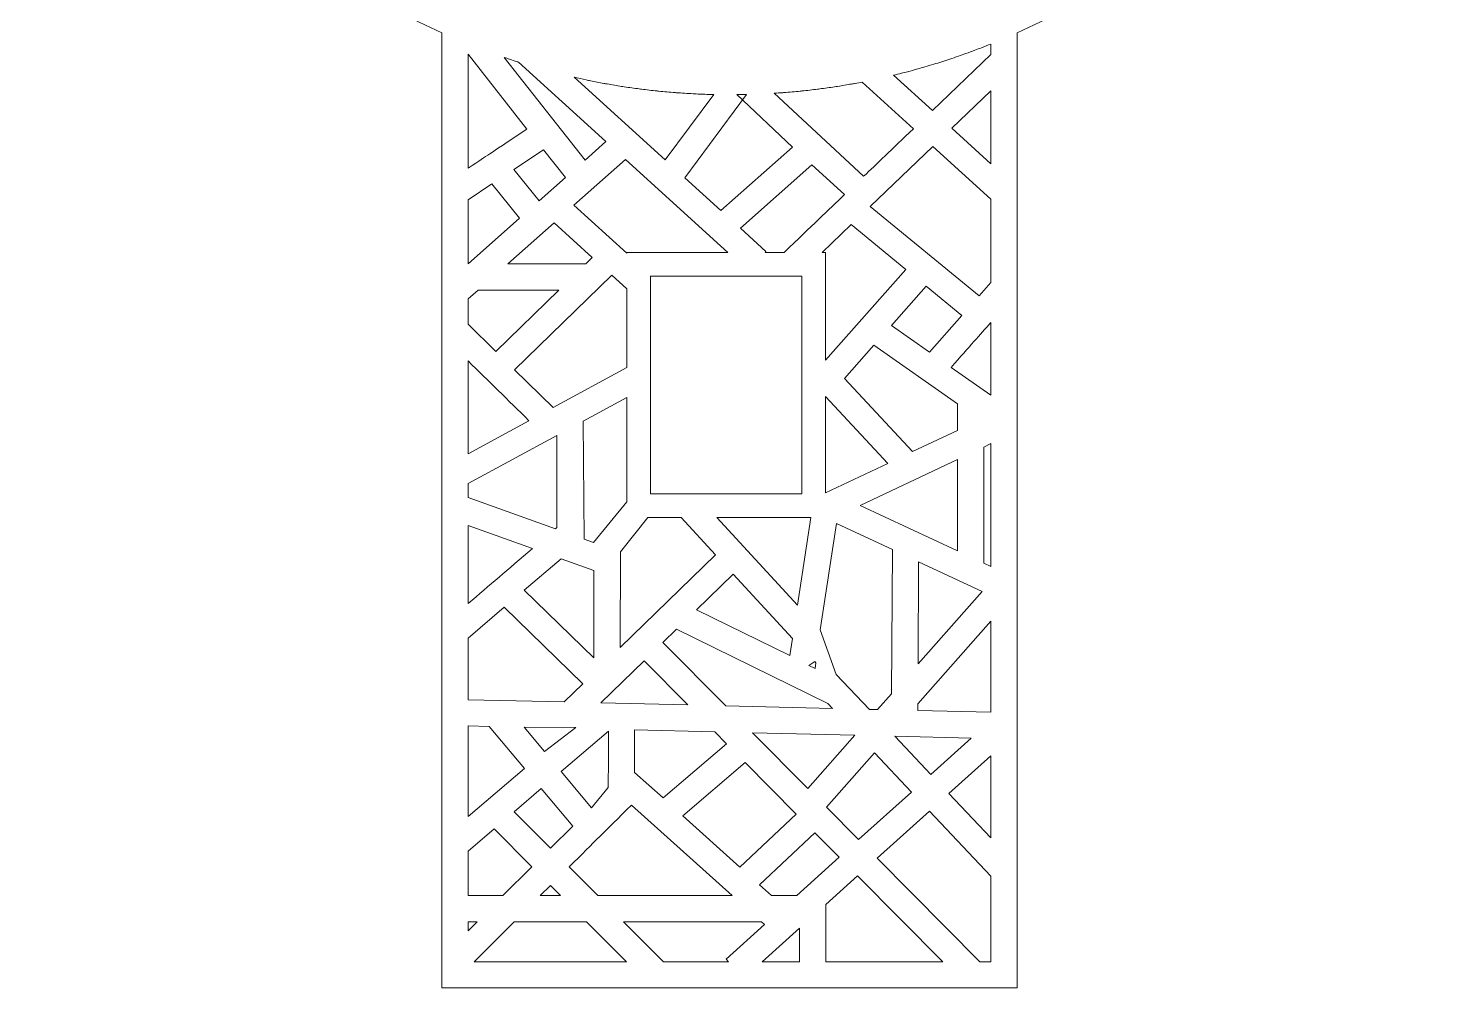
# Model space of a CAD drawing. Header units: centimetres. Extents: x -10.2 to 10.2, y -12.4 to 10.2.
# Drawn here: x 0.22 to 10.17, y -12.37 to -5.57 of the extents above; entities that cross this region are included whole.
import ezdxf

# ---------------------------------------------------------------- set-up
doc = ezdxf.new("R2010")
doc.units = ezdxf.units.CM
doc.header["$MEASUREMENT"] = 0
doc.layers.add('layer 1', color=7, linetype='Continuous')

msp = doc.modelspace()

# ---------------------------------------------------------------- linework, layer by layer
at = {"layer": 'layer 1', "color": 242, "lineweight": 9}
for points, knots in [([(3.15519, 10.24276), (3.15519, 10.24276), (7.2337, 10.24276), (7.2337, 10.24276), (7.2337, 10.24276), (7.2337, 10.24276), (7.2337, 3.47021), (7.2337, 3.47021), (7.2337, 3.47021), (8.9616, 2.68903), (10.16898, 0.94812), (10.16898, -1.06582), (10.16898, -1.06582), (10.16898, -3.07975), (8.9616, -4.82066), (7.2337, -5.60184), (7.2337, -5.60184), (7.2337, -5.60184), (7.2337, -12.3744), (7.2337, -12.3744), (7.2337, -12.3744), (7.2337, -12.3744), (3.15519, -12.3744), (3.15519, -12.3744), (3.15519, -12.3744), (3.15519, -12.3744), (3.15519, -5.60184), (3.15519, -5.60184), (3.15519, -5.60184), (1.42729, -4.82066), (0.2199, -3.07975), (0.2199, -1.06582), (0.2199, -1.06582), (0.2199, 0.94812), (1.42729, 2.68903), (3.15519, 3.47021), (3.15519, 3.47021), (3.15519, 3.47021), (3.15519, 10.24276), (3.15519, 10.24276)], [0, 0, 0, 0, 0.0909091, 0.0909091, 0.0909091, 0.0909091, 0.1818182, 0.1818182, 0.1818182, 0.1818182, 0.2727273, 0.2727273, 0.2727273, 0.2727273, 0.3636364, 0.3636364, 0.3636364, 0.3636364, 0.4545455, 0.4545455, 0.4545455, 0.4545455, 0.5454545, 0.5454545, 0.5454545, 0.5454545, 0.6363636, 0.6363636, 0.6363636, 0.6363636, 0.7272727, 0.7272727, 0.7272727, 0.7272727, 0.8181818, 0.8181818, 0.8181818, 0.8181818, 1, 1, 1, 1]), ([(3.34058, -6.56127), (3.34058, -6.56127), (3.34058, -5.75406), (3.34058, -5.75406), (3.34058, -5.75406), (3.34058, -5.75406), (3.75832, -6.28475), (3.75832, -6.28475), (3.75832, -6.28475), (3.44409, -6.49276), (3.51159, -6.44807), (3.34058, -6.56127)], [0, 0, 0, 0, 0.25, 0.25, 0.25, 0.25, 0.5, 0.5, 0.5, 0.5, 1, 1, 1, 1]), ([(7.04831, -5.68087), (7.02621, -5.6898), (7.00403, -5.69857), (6.98177, -5.70718), (6.98177, -5.70718), (6.96626, -5.71319), (6.9507, -5.71912), (6.93512, -5.72498), (6.93512, -5.72498), (6.91348, -5.7331), (6.89179, -5.74108), (6.87002, -5.74892), (6.87002, -5.74892), (6.85276, -5.75512), (6.83546, -5.76123), (6.81812, -5.76725), (6.81812, -5.76725), (6.79777, -5.77432), (6.77736, -5.78126), (6.75689, -5.78806), (6.75689, -5.78806), (6.73778, -5.79442), (6.71862, -5.80067), (6.69941, -5.80679), (6.69941, -5.80679), (6.68095, -5.81268), (6.66245, -5.81847), (6.6439, -5.82414), (6.6439, -5.82414), (6.6223, -5.83075), (6.60064, -5.83722), (6.57891, -5.84355), (6.57891, -5.84355), (6.56242, -5.84835), (6.54589, -5.85306), (6.52932, -5.8577), (6.52932, -5.8577), (6.50539, -5.8644), (6.48138, -5.87092), (6.45731, -5.87726), (6.45731, -5.87726), (6.44291, -5.88106), (6.42849, -5.88479), (6.41404, -5.88846), (6.41404, -5.88846), (6.3955, -5.89316), (6.37691, -5.89777), (6.35829, -5.90227), (6.35829, -5.90227), (6.35829, -5.90227), (6.63358, -6.1527), (6.63358, -6.1527), (6.63358, -6.1527), (6.63358, -6.1527), (7.04831, -5.75452), (7.04831, -5.75452), (7.04831, -5.75452), (7.04831, -5.75452), (7.04831, -5.68087), (7.04831, -5.68087)], [0, 0, 0, 0, 0.0625, 0.0625, 0.0625, 0.0625, 0.125, 0.125, 0.125, 0.125, 0.1875, 0.1875, 0.1875, 0.1875, 0.25, 0.25, 0.25, 0.25, 0.3125, 0.3125, 0.3125, 0.3125, 0.375, 0.375, 0.375, 0.375, 0.4375, 0.4375, 0.4375, 0.4375, 0.5, 0.5, 0.5, 0.5, 0.5625, 0.5625, 0.5625, 0.5625, 0.625, 0.625, 0.625, 0.625, 0.6875, 0.6875, 0.6875, 0.6875, 0.75, 0.75, 0.75, 0.75, 0.8125, 0.8125, 0.8125, 0.8125, 0.875, 0.875, 0.875, 0.875, 1, 1, 1, 1]), ([(3.69816, -5.80962), (3.69525, -5.8087), (3.69236, -5.80771), (3.68945, -5.80679), (3.68945, -5.80679), (3.67066, -5.80079), (3.65193, -5.79468), (3.63324, -5.78847), (3.63324, -5.78847), (3.6206, -5.78427), (3.6079, -5.78022), (3.5953, -5.77593), (3.5953, -5.77593), (3.5953, -5.77593), (4.16984, -6.50425), (4.16984, -6.50425), (4.16984, -6.50425), (4.16984, -6.50425), (4.31831, -6.37257), (4.31831, -6.37257), (4.31831, -6.37257), (4.31831, -6.37257), (3.69816, -5.80962), (3.69816, -5.80962)], [0, 0, 0, 0, 0.1428571, 0.1428571, 0.1428571, 0.1428571, 0.2857143, 0.2857143, 0.2857143, 0.2857143, 0.4285714, 0.4285714, 0.4285714, 0.4285714, 0.5714286, 0.5714286, 0.5714286, 0.5714286, 0.7142857, 0.7142857, 0.7142857, 0.7142857, 1, 1, 1, 1]), ([(5.06843, -6.03875), (5.06705, -6.03872), (5.06567, -6.03868), (5.06429, -6.03865), (5.06429, -6.03865), (5.02342, -6.03759), (4.98266, -6.03603), (4.94204, -6.03398), (4.94204, -6.03398), (4.94003, -6.03387), (4.93802, -6.03377), (4.936, -6.03367), (4.936, -6.03367), (4.89606, -6.0316), (4.85623, -6.02906), (4.81654, -6.02605), (4.81654, -6.02605), (4.81384, -6.02585), (4.81115, -6.02564), (4.80845, -6.02543), (4.80845, -6.02543), (4.76973, -6.02243), (4.73114, -6.01898), (4.69266, -6.01509), (4.69266, -6.01509), (4.68882, -6.0147), (4.68497, -6.01431), (4.68113, -6.01391), (4.68113, -6.01391), (4.6438, -6.01005), (4.60659, -6.00577), (4.5695, -6.00108), (4.5695, -6.00108), (4.56462, -6.00047), (4.55974, -5.99984), (4.55486, -5.99921), (4.55486, -5.99921), (4.51914, -5.99458), (4.48354, -5.98957), (4.44805, -5.98419), (4.44805, -5.98419), (4.44171, -5.98323), (4.43536, -5.98225), (4.42902, -5.98127), (4.42902, -5.98127), (4.3951, -5.97598), (4.36129, -5.97035), (4.32759, -5.96438), (4.32759, -5.96438), (4.31975, -5.96299), (4.31191, -5.96159), (4.30407, -5.96016), (4.30407, -5.96016), (4.27212, -5.95434), (4.24026, -5.9482), (4.20852, -5.94177), (4.20852, -5.94177), (4.19859, -5.93976), (4.18867, -5.93772), (4.17877, -5.93564), (4.17877, -5.93564), (4.15028, -5.92969), (4.12187, -5.92349), (4.09356, -5.91704), (4.09356, -5.91704), (4.09356, -5.91704), (4.73898, -6.50333), (4.73898, -6.50333), (4.73898, -6.50333), (4.73898, -6.50333), (5.08236, -6.03909), (5.08236, -6.03909), (5.08236, -6.03909), (5.07771, -6.03898), (5.07307, -6.03887), (5.06843, -6.03875)], [0, 0, 0, 0, 0.05, 0.05, 0.05, 0.05, 0.1, 0.1, 0.1, 0.1, 0.15, 0.15, 0.15, 0.15, 0.2, 0.2, 0.2, 0.2, 0.25, 0.25, 0.25, 0.25, 0.3, 0.3, 0.3, 0.3, 0.35, 0.35, 0.35, 0.35, 0.4, 0.4, 0.4, 0.4, 0.45, 0.45, 0.45, 0.45, 0.5, 0.5, 0.5, 0.5, 0.55, 0.55, 0.55, 0.55, 0.6, 0.6, 0.6, 0.6, 0.65, 0.65, 0.65, 0.65, 0.7, 0.7, 0.7, 0.7, 0.75, 0.75, 0.75, 0.75, 0.8, 0.8, 0.8, 0.8, 0.85, 0.85, 0.85, 0.85, 0.9, 0.9, 0.9, 0.9, 1, 1, 1, 1]), ([(6.08657, -5.95982), (6.07777, -5.96143), (6.06895, -5.96301), (6.06013, -5.96457), (6.06013, -5.96457), (6.02721, -5.9704), (5.99418, -5.9759), (5.96104, -5.98107), (5.96104, -5.98107), (5.95398, -5.98217), (5.94692, -5.98326), (5.93985, -5.98433), (5.93985, -5.98433), (5.90488, -5.98963), (5.86979, -5.99456), (5.83459, -5.99913), (5.83459, -5.99913), (5.82929, -5.99982), (5.82399, -6.00049), (5.81869, -6.00116), (5.81869, -6.00116), (5.78187, -6.00581), (5.74493, -6.01006), (5.70787, -6.0139), (5.70787, -6.0139), (5.70387, -6.01431), (5.69988, -6.01472), (5.69588, -6.01512), (5.69588, -6.01512), (5.65749, -6.019), (5.61897, -6.02244), (5.58033, -6.02544), (5.58033, -6.02544), (5.57765, -6.02565), (5.57497, -6.02585), (5.57228, -6.02605), (5.57228, -6.02605), (5.55227, -6.02757), (5.53222, -6.02898), (5.51213, -6.03025), (5.51213, -6.03025), (5.51213, -6.03025), (6.14583, -6.61913), (6.14583, -6.61913), (6.14583, -6.61913), (6.23602, -6.53289), (6.34398, -6.42964), (6.49857, -6.28181), (6.49857, -6.28181), (6.49857, -6.28181), (6.13469, -5.95079), (6.13469, -5.95079), (6.13469, -5.95079), (6.11868, -5.95388), (6.10264, -5.95689), (6.08657, -5.95982)], [0, 0, 0, 0, 0.0666667, 0.0666667, 0.0666667, 0.0666667, 0.1333333, 0.1333333, 0.1333333, 0.1333333, 0.2, 0.2, 0.2, 0.2, 0.2666667, 0.2666667, 0.2666667, 0.2666667, 0.3333333, 0.3333333, 0.3333333, 0.3333333, 0.4, 0.4, 0.4, 0.4, 0.4666667, 0.4666667, 0.4666667, 0.4666667, 0.5333333, 0.5333333, 0.5333333, 0.5333333, 0.6, 0.6, 0.6, 0.6, 0.6666667, 0.6666667, 0.6666667, 0.6666667, 0.7333333, 0.7333333, 0.7333333, 0.7333333, 0.8, 0.8, 0.8, 0.8, 0.8666667, 0.8666667, 0.8666667, 0.8666667, 1, 1, 1, 1]), ([(5.24744, -6.04006), (5.26975, -6.03982), (5.29202, -6.03945), (5.31425, -6.03892), (5.31425, -6.03892), (5.31425, -6.03892), (4.87742, -6.62927), (4.87742, -6.62927), (4.87742, -6.62927), (4.87742, -6.62927), (5.13286, -6.86165), (5.13286, -6.86165), (5.13286, -6.86165), (5.13286, -6.86165), (5.64054, -6.41139), (5.64054, -6.41139), (5.64054, -6.41139), (5.64054, -6.41139), (5.24744, -6.04006), (5.24744, -6.04006)], [0, 0, 0, 0, 0.1666667, 0.1666667, 0.1666667, 0.1666667, 0.3333333, 0.3333333, 0.3333333, 0.3333333, 0.5, 0.5, 0.5, 0.5, 0.6666667, 0.6666667, 0.6666667, 0.6666667, 1, 1, 1, 1]), ([(7.04831, -6.01394), (7.04831, -6.01394), (7.04831, -6.52999), (7.04831, -6.52999), (7.04831, -6.52999), (7.04831, -6.52999), (6.77176, -6.27841), (6.77176, -6.27841), (6.77176, -6.27841), (6.77176, -6.27841), (7.04831, -6.01394), (7.04831, -6.01394)], [0, 0, 0, 0, 0.25, 0.25, 0.25, 0.25, 0.5, 0.5, 0.5, 0.5, 1, 1, 1, 1]), ([(3.66547, -6.56971), (3.66547, -6.56971), (3.84533, -6.79205), (3.84533, -6.79205), (3.84533, -6.79205), (3.84533, -6.79205), (4.0302, -6.6281), (4.0302, -6.6281), (4.0302, -6.6281), (4.0302, -6.6281), (3.87444, -6.43138), (3.87444, -6.43138), (3.87444, -6.43138), (3.87444, -6.43138), (3.66547, -6.56971), (3.66547, -6.56971)], [0, 0, 0, 0, 0.2, 0.2, 0.2, 0.2, 0.4, 0.4, 0.4, 0.4, 0.6, 0.6, 0.6, 0.6, 1, 1, 1, 1]), ([(6.63675, -6.40752), (6.63675, -6.40752), (6.19275, -6.83213), (6.19275, -6.83213), (6.19275, -6.83213), (6.19275, -6.83213), (6.96591, -7.46641), (6.96591, -7.46641), (6.96591, -7.46641), (6.96591, -7.46641), (7.04831, -7.37318), (7.04831, -7.37318), (7.04831, -7.37318), (7.04831, -7.37318), (7.04831, -6.78193), (7.04831, -6.78193), (7.04831, -6.78193), (7.04831, -6.78193), (6.63675, -6.40752), (6.63675, -6.40752)], [0, 0, 0, 0, 0.1666667, 0.1666667, 0.1666667, 0.1666667, 0.3333333, 0.3333333, 0.3333333, 0.3333333, 0.5, 0.5, 0.5, 0.5, 0.6666667, 0.6666667, 0.6666667, 0.6666667, 1, 1, 1, 1]), ([(4.45696, -6.4987), (4.45696, -6.4987), (4.09076, -6.82348), (4.09076, -6.82348), (4.09076, -6.82348), (4.09076, -6.82348), (4.46583, -7.16469), (4.46583, -7.16469), (4.46583, -7.16469), (4.46583, -7.16469), (4.46583, -7.15883), (4.46583, -7.15883), (4.46583, -7.15883), (4.46583, -7.15883), (5.1826, -7.15883), (5.1826, -7.15883), (5.1826, -7.15883), (5.1826, -7.15883), (4.45696, -6.4987), (4.45696, -6.4987)], [0, 0, 0, 0, 0.1666667, 0.1666667, 0.1666667, 0.1666667, 0.3333333, 0.3333333, 0.3333333, 0.3333333, 0.5, 0.5, 0.5, 0.5, 0.6666667, 0.6666667, 0.6666667, 0.6666667, 1, 1, 1, 1]), ([(5.77918, -6.53752), (5.77918, -6.53752), (5.2715, -6.98777), (5.2715, -6.98777), (5.2715, -6.98777), (5.2715, -6.98777), (5.45231, -7.15226), (5.45231, -7.15226), (5.45231, -7.15226), (5.45231, -7.15226), (5.44634, -7.15883), (5.44634, -7.15883), (5.44634, -7.15883), (5.44634, -7.15883), (5.58148, -7.15883), (5.58148, -7.15883), (5.58148, -7.15883), (5.78144, -6.96761), (5.89371, -6.86024), (6.01082, -6.74825), (6.01082, -6.74825), (6.01082, -6.74825), (5.77918, -6.53752), (5.77918, -6.53752)], [0, 0, 0, 0, 0.1428571, 0.1428571, 0.1428571, 0.1428571, 0.2857143, 0.2857143, 0.2857143, 0.2857143, 0.4285714, 0.4285714, 0.4285714, 0.4285714, 0.5714286, 0.5714286, 0.5714286, 0.5714286, 0.7142857, 0.7142857, 0.7142857, 0.7142857, 1, 1, 1, 1]), ([(3.34058, -7.23889), (3.34058, -7.23889), (3.34058, -6.78477), (3.34058, -6.78477), (3.34058, -6.78477), (3.34058, -6.78477), (3.50936, -6.67305), (3.50936, -6.67305), (3.50936, -6.67305), (3.50936, -6.67305), (3.70576, -6.91584), (3.70576, -6.91584), (3.70576, -6.91584), (3.70576, -6.91584), (3.3415, -7.23889), (3.3415, -7.23889), (3.3415, -7.23889), (3.3415, -7.23889), (3.34058, -7.23889), (3.34058, -7.23889)], [0, 0, 0, 0, 0.1666667, 0.1666667, 0.1666667, 0.1666667, 0.3333333, 0.3333333, 0.3333333, 0.3333333, 0.5, 0.5, 0.5, 0.5, 0.6666667, 0.6666667, 0.6666667, 0.6666667, 1, 1, 1, 1]), ([(3.62236, -7.23889), (3.62236, -7.23889), (4.176, -7.23889), (4.176, -7.23889), (4.176, -7.23889), (4.176, -7.23889), (4.22165, -7.19449), (4.22165, -7.19449), (4.22165, -7.19449), (4.22165, -7.19449), (3.95053, -6.94784), (3.95053, -6.94784), (3.95053, -6.94784), (3.95053, -6.94784), (3.62236, -7.23889), (3.62236, -7.23889)], [0, 0, 0, 0, 0.2, 0.2, 0.2, 0.2, 0.4, 0.4, 0.4, 0.4, 0.6, 0.6, 0.6, 0.6, 1, 1, 1, 1]), ([(5.8761, -7.92253), (5.8761, -7.92253), (6.44473, -7.27989), (6.44473, -7.27989), (6.44473, -7.27989), (6.44473, -7.27989), (6.05707, -6.96187), (6.05707, -6.96187), (6.05707, -6.96187), (6.05707, -6.96187), (5.85112, -7.15883), (5.85112, -7.15883), (5.85112, -7.15883), (5.85112, -7.15883), (5.8761, -7.15883), (5.8761, -7.15883), (5.8761, -7.15883), (5.8761, -7.15883), (5.8761, -7.92253), (5.8761, -7.92253)], [0, 0, 0, 0, 0.1666667, 0.1666667, 0.1666667, 0.1666667, 0.3333333, 0.3333333, 0.3333333, 0.3333333, 0.5, 0.5, 0.5, 0.5, 0.6666667, 0.6666667, 0.6666667, 0.6666667, 1, 1, 1, 1]), ([(3.67032, -7.99082), (3.67032, -7.99082), (3.94381, -8.25881), (3.94381, -8.25881), (3.94381, -8.25881), (3.94381, -8.25881), (4.46583, -7.9755), (4.46583, -7.9755), (4.46583, -7.9755), (4.46583, -7.9755), (4.46583, -7.41662), (4.46583, -7.41662), (4.46583, -7.41662), (4.46583, -7.41662), (4.35975, -7.32013), (4.35975, -7.32013), (4.35975, -7.32013), (4.35975, -7.32013), (3.67032, -7.99082), (3.67032, -7.99082)], [0, 0, 0, 0, 0.1666667, 0.1666667, 0.1666667, 0.1666667, 0.3333333, 0.3333333, 0.3333333, 0.3333333, 0.5, 0.5, 0.5, 0.5, 0.6666667, 0.6666667, 0.6666667, 0.6666667, 1, 1, 1, 1]), ([(4.63525, -7.32825), (4.63525, -7.32825), (4.63525, -7.88356), (4.63525, -7.88356), (4.63525, -7.88356), (4.63525, -7.88356), (4.63525, -8.0956), (4.63525, -8.0956), (4.63525, -8.0956), (4.63525, -8.0956), (4.63525, -8.86961), (4.63525, -8.86961), (4.63525, -8.86961), (4.98651, -8.86961), (5.31258, -8.86961), (5.70668, -8.86961), (5.70668, -8.86961), (5.70668, -8.86961), (5.70668, -7.51412), (5.70668, -7.51412), (5.70668, -7.51412), (5.70668, -7.51412), (5.70668, -7.32825), (5.70668, -7.32825), (5.70668, -7.32825), (5.70668, -7.32825), (4.63525, -7.32825), (4.63525, -7.32825)], [0, 0, 0, 0, 0.125, 0.125, 0.125, 0.125, 0.25, 0.25, 0.25, 0.25, 0.375, 0.375, 0.375, 0.375, 0.5, 0.5, 0.5, 0.5, 0.625, 0.625, 0.625, 0.625, 0.75, 0.75, 0.75, 0.75, 1, 1, 1, 1]), ([(3.34058, -7.66773), (3.34058, -7.66773), (3.34058, -7.4888), (3.34058, -7.4888), (3.34058, -7.4888), (3.34058, -7.4888), (3.41223, -7.42526), (3.41223, -7.42526), (3.41223, -7.42526), (3.41223, -7.42526), (3.98443, -7.42526), (3.98443, -7.42526), (3.98443, -7.42526), (3.98443, -7.42526), (3.53717, -7.86036), (3.53717, -7.86036), (3.53717, -7.86036), (3.53717, -7.86036), (3.34058, -7.66773), (3.34058, -7.66773)], [0, 0, 0, 0, 0.1666667, 0.1666667, 0.1666667, 0.1666667, 0.3333333, 0.3333333, 0.3333333, 0.3333333, 0.5, 0.5, 0.5, 0.5, 0.6666667, 0.6666667, 0.6666667, 0.6666667, 1, 1, 1, 1]), ([(6.58897, -7.39823), (6.58897, -7.39823), (6.34257, -7.67702), (6.34257, -7.67702), (6.34257, -7.67702), (6.34257, -7.67702), (6.61261, -7.86615), (6.61261, -7.86615), (6.61261, -7.86615), (6.61261, -7.86615), (6.84241, -7.60614), (6.84241, -7.60614), (6.84241, -7.60614), (6.84241, -7.60614), (6.58897, -7.39823), (6.58897, -7.39823)], [0, 0, 0, 0, 0.2, 0.2, 0.2, 0.2, 0.4, 0.4, 0.4, 0.4, 0.6, 0.6, 0.6, 0.6, 1, 1, 1, 1]), ([(7.04831, -7.65459), (7.04831, -7.65459), (7.04831, -8.1713), (7.04831, -8.1713), (7.04831, -8.1713), (7.04831, -8.1713), (6.76624, -7.97375), (6.76624, -7.97375), (6.76624, -7.97375), (6.90082, -7.82148), (6.96813, -7.74531), (7.04831, -7.65459)], [0, 0, 0, 0, 0.25, 0.25, 0.25, 0.25, 0.5, 0.5, 0.5, 0.5, 1, 1, 1, 1]), ([(6.49326, -8.57125), (6.49326, -8.57125), (6.8111, -8.42092), (6.8111, -8.42092), (6.8111, -8.42092), (6.8111, -8.42092), (6.8111, -8.23269), (6.8111, -8.23269), (6.8111, -8.23269), (6.8111, -8.23269), (6.21837, -7.81756), (6.21837, -7.81756), (6.21837, -7.81756), (6.21837, -7.81756), (6.01073, -8.05184), (6.01073, -8.05184), (6.01073, -8.05184), (6.01073, -8.05184), (6.49326, -8.57125), (6.49326, -8.57125)], [0, 0, 0, 0, 0.1666667, 0.1666667, 0.1666667, 0.1666667, 0.3333333, 0.3333333, 0.3333333, 0.3333333, 0.5, 0.5, 0.5, 0.5, 0.6666667, 0.6666667, 0.6666667, 0.6666667, 1, 1, 1, 1]), ([(3.34058, -8.5862), (3.34058, -8.5862), (3.34058, -7.92864), (3.34058, -7.92864), (3.34058, -7.92864), (3.48513, -8.07028), (3.62312, -8.20549), (3.77245, -8.35181), (3.77245, -8.35181), (3.77245, -8.35181), (3.34058, -8.5862), (3.34058, -8.5862)], [0, 0, 0, 0, 0.25, 0.25, 0.25, 0.25, 0.5, 0.5, 0.5, 0.5, 1, 1, 1, 1]), ([(4.23021, -9.21532), (4.23021, -9.21532), (4.46583, -8.92813), (4.46583, -8.92813), (4.46583, -8.92813), (4.46583, -8.92813), (4.46583, -8.18755), (4.46583, -8.18755), (4.46583, -8.18755), (4.46583, -8.18755), (4.15689, -8.35521), (4.15689, -8.35521), (4.15689, -8.35521), (4.15689, -8.35521), (4.16285, -9.19126), (4.16285, -9.19126), (4.16285, -9.19126), (4.16285, -9.19126), (4.23021, -9.21532), (4.23021, -9.21532)], [0, 0, 0, 0, 0.1666667, 0.1666667, 0.1666667, 0.1666667, 0.3333333, 0.3333333, 0.3333333, 0.3333333, 0.5, 0.5, 0.5, 0.5, 0.6666667, 0.6666667, 0.6666667, 0.6666667, 1, 1, 1, 1]), ([(5.8761, -8.86316), (5.8761, -8.86316), (6.31654, -8.65483), (6.31654, -8.65483), (6.31654, -8.65483), (6.31654, -8.65483), (5.8761, -8.18073), (5.8761, -8.18073), (5.8761, -8.18073), (5.8761, -8.18073), (5.8761, -8.86316), (5.8761, -8.86316)], [0, 0, 0, 0, 0.25, 0.25, 0.25, 0.25, 0.5, 0.5, 0.5, 0.5, 1, 1, 1, 1]), ([(3.34058, -8.89758), (3.34058, -8.89758), (3.34058, -8.79824), (3.34058, -8.79824), (3.34058, -8.79824), (3.34058, -8.79824), (3.97053, -8.45636), (3.97053, -8.45636), (3.97053, -8.45636), (3.97053, -8.45636), (3.97053, -9.11048), (3.97053, -9.11048), (3.97053, -9.11048), (3.97053, -9.11048), (3.96055, -9.11901), (3.96055, -9.11901), (3.96055, -9.11901), (3.96055, -9.11901), (3.34058, -8.89758), (3.34058, -8.89758)], [0, 0, 0, 0, 0.1666667, 0.1666667, 0.1666667, 0.1666667, 0.3333333, 0.3333333, 0.3333333, 0.3333333, 0.5, 0.5, 0.5, 0.5, 0.6666667, 0.6666667, 0.6666667, 0.6666667, 1, 1, 1, 1]), ([(7.04831, -8.51487), (7.04831, -8.51487), (7.04831, -9.3865), (7.04831, -9.3865), (7.04831, -9.3865), (7.04831, -9.3865), (6.99746, -9.3627), (6.99746, -9.3627), (6.99746, -9.3627), (6.99746, -9.3627), (6.99746, -8.53892), (6.99746, -8.53892), (6.99746, -8.53892), (6.99746, -8.53892), (7.04831, -8.51487), (7.04831, -8.51487)], [0, 0, 0, 0, 0.2, 0.2, 0.2, 0.2, 0.4, 0.4, 0.4, 0.4, 0.6, 0.6, 0.6, 0.6, 1, 1, 1, 1]), ([(6.12214, -8.95294), (6.12214, -8.95294), (6.8111, -9.27546), (6.8111, -9.27546), (6.8111, -9.27546), (6.8111, -9.27546), (6.8111, -8.62706), (6.8111, -8.62706), (6.8111, -8.62706), (6.8111, -8.62706), (6.12214, -8.95294), (6.12214, -8.95294)], [0, 0, 0, 0, 0.25, 0.25, 0.25, 0.25, 0.5, 0.5, 0.5, 0.5, 1, 1, 1, 1]), ([(4.41909, -9.96037), (4.41909, -9.96037), (5.09484, -9.303), (5.09484, -9.303), (5.09484, -9.303), (5.09484, -9.303), (4.8521, -9.03903), (4.8521, -9.03903), (4.8521, -9.03903), (4.8521, -9.03903), (4.6159, -9.03903), (4.6159, -9.03903), (4.6159, -9.03903), (4.6159, -9.03903), (4.42063, -9.28191), (4.42063, -9.28191), (4.42063, -9.28191), (4.42063, -9.28191), (4.41909, -9.96037), (4.41909, -9.96037)], [0, 0, 0, 0, 0.1666667, 0.1666667, 0.1666667, 0.1666667, 0.3333333, 0.3333333, 0.3333333, 0.3333333, 0.5, 0.5, 0.5, 0.5, 0.6666667, 0.6666667, 0.6666667, 0.6666667, 1, 1, 1, 1]), ([(5.10527, -9.03903), (5.10527, -9.03903), (5.67662, -9.66034), (5.67662, -9.66034), (5.67662, -9.66034), (5.67662, -9.66034), (5.77213, -9.03903), (5.77213, -9.03903), (5.77213, -9.03903), (5.77213, -9.03903), (5.10527, -9.03903), (5.10527, -9.03903)], [0, 0, 0, 0, 0.25, 0.25, 0.25, 0.25, 0.5, 0.5, 0.5, 0.5, 1, 1, 1, 1]), ([(3.34058, -9.64877), (3.34058, -9.64877), (3.34058, -9.09547), (3.34058, -9.09547), (3.34058, -9.09547), (3.34058, -9.09547), (3.79723, -9.25857), (3.79723, -9.25857), (3.79723, -9.25857), (3.619, -9.41087), (3.49523, -9.51662), (3.34058, -9.64877)], [0, 0, 0, 0, 0.25, 0.25, 0.25, 0.25, 0.5, 0.5, 0.5, 0.5, 1, 1, 1, 1]), ([(5.83795, -9.83579), (5.83795, -9.83579), (5.95193, -10.15063), (5.95193, -10.15063), (5.95193, -10.15063), (5.95193, -10.15063), (6.18682, -10.39912), (6.18682, -10.39912), (6.18682, -10.39912), (6.18682, -10.39912), (6.24514, -10.40053), (6.24514, -10.40053), (6.24514, -10.40053), (6.24514, -10.40053), (6.34381, -10.28907), (6.34381, -10.28907), (6.34381, -10.28907), (6.34381, -10.28907), (6.34993, -9.26534), (6.34993, -9.26534), (6.34993, -9.26534), (6.34993, -9.26534), (5.954, -9.07999), (5.954, -9.07999), (5.954, -9.07999), (5.954, -9.07999), (5.83795, -9.83579), (5.83795, -9.83579)], [0, 0, 0, 0, 0.125, 0.125, 0.125, 0.125, 0.25, 0.25, 0.25, 0.25, 0.375, 0.375, 0.375, 0.375, 0.5, 0.5, 0.5, 0.5, 0.625, 0.625, 0.625, 0.625, 0.75, 0.75, 0.75, 0.75, 1, 1, 1, 1]), ([(4.23273, -10.03456), (4.23273, -10.03456), (4.23273, -9.41411), (4.23273, -9.41411), (4.23273, -9.41411), (4.23273, -9.41411), (3.99953, -9.33082), (3.99953, -9.33082), (3.99953, -9.33082), (3.99953, -9.33082), (3.73886, -9.55356), (3.73886, -9.55356), (3.73886, -9.55356), (3.73886, -9.55356), (4.23273, -10.03456), (4.23273, -10.03456)], [0, 0, 0, 0, 0.2, 0.2, 0.2, 0.2, 0.4, 0.4, 0.4, 0.4, 0.6, 0.6, 0.6, 0.6, 1, 1, 1, 1]), ([(5.22103, -9.44022), (5.22103, -9.44022), (4.96118, -9.69301), (4.96118, -9.69301), (4.96118, -9.69301), (4.96118, -9.69301), (5.6217, -10.0176), (5.6217, -10.0176), (5.6217, -10.0176), (5.6217, -10.0176), (5.64035, -9.89623), (5.64035, -9.89623), (5.64035, -9.89623), (5.64035, -9.89623), (5.22103, -9.44022), (5.22103, -9.44022)], [0, 0, 0, 0, 0.2, 0.2, 0.2, 0.2, 0.4, 0.4, 0.4, 0.4, 0.6, 0.6, 0.6, 0.6, 1, 1, 1, 1]), ([(6.53144, -10.07715), (6.53144, -10.07715), (6.98639, -9.56328), (6.98639, -9.56328), (6.98639, -9.56328), (6.98639, -9.56328), (6.53577, -9.35234), (6.53577, -9.35234), (6.53577, -9.35234), (6.53577, -9.35234), (6.53144, -10.07715), (6.53144, -10.07715)], [0, 0, 0, 0, 0.25, 0.25, 0.25, 0.25, 0.5, 0.5, 0.5, 0.5, 1, 1, 1, 1]), ([(3.34058, -10.33029), (3.34058, -10.33029), (3.34058, -9.89389), (3.34058, -9.89389), (3.34058, -9.89389), (3.34058, -9.89389), (3.59659, -9.67514), (3.59659, -9.67514), (3.59659, -9.67514), (3.59659, -9.67514), (4.15412, -10.21814), (4.15412, -10.21814), (4.15412, -10.21814), (4.15412, -10.21814), (4.02191, -10.34676), (4.02191, -10.34676), (4.02191, -10.34676), (4.02191, -10.34676), (3.34058, -10.33029), (3.34058, -10.33029)], [0, 0, 0, 0, 0.1666667, 0.1666667, 0.1666667, 0.1666667, 0.3333333, 0.3333333, 0.3333333, 0.3333333, 0.5, 0.5, 0.5, 0.5, 0.6666667, 0.6666667, 0.6666667, 0.6666667, 1, 1, 1, 1]), ([(4.72263, -9.92508), (4.72263, -9.92508), (5.16889, -10.3745), (5.16889, -10.3745), (5.16889, -10.3745), (5.16889, -10.3745), (5.92438, -10.39277), (5.92438, -10.39277), (5.92438, -10.39277), (5.92438, -10.39277), (5.89124, -10.35771), (5.89124, -10.35771), (5.89124, -10.35771), (5.89124, -10.35771), (4.81936, -9.83097), (4.81936, -9.83097), (4.81936, -9.83097), (4.81936, -9.83097), (4.72263, -9.92508), (4.72263, -9.92508)], [0, 0, 0, 0, 0.1666667, 0.1666667, 0.1666667, 0.1666667, 0.3333333, 0.3333333, 0.3333333, 0.3333333, 0.5, 0.5, 0.5, 0.5, 0.6666667, 0.6666667, 0.6666667, 0.6666667, 1, 1, 1, 1]), ([(7.04831, -9.77448), (7.04831, -9.77448), (7.04831, -10.41996), (7.04831, -10.41996), (7.04831, -10.41996), (7.04831, -10.41996), (6.52946, -10.40741), (6.52946, -10.40741), (6.52946, -10.40741), (6.52946, -10.40741), (6.52975, -10.3602), (6.52975, -10.3602), (6.52975, -10.3602), (6.52975, -10.3602), (7.04831, -9.77448), (7.04831, -9.77448)], [0, 0, 0, 0, 0.2, 0.2, 0.2, 0.2, 0.4, 0.4, 0.4, 0.4, 0.6, 0.6, 0.6, 0.6, 1, 1, 1, 1]), ([(4.2834, -10.35309), (4.2834, -10.35309), (4.8998, -10.368), (4.8998, -10.368), (4.8998, -10.368), (4.8998, -10.368), (4.58904, -10.05504), (4.58904, -10.05504), (4.58904, -10.05504), (4.58904, -10.05504), (4.28268, -10.35307), (4.28268, -10.35307), (4.28268, -10.35307), (4.28268, -10.35307), (4.2834, -10.35309), (4.2834, -10.35309)], [0, 0, 0, 0, 0.2, 0.2, 0.2, 0.2, 0.4, 0.4, 0.4, 0.4, 0.6, 0.6, 0.6, 0.6, 1, 1, 1, 1]), ([(5.8071, -10.06812), (5.8071, -10.06812), (5.7999, -10.06029), (5.7999, -10.06029), (5.7999, -10.06029), (5.7999, -10.06029), (5.75766, -10.08775), (5.75766, -10.08775), (5.75766, -10.08775), (5.75766, -10.08775), (5.80083, -10.10896), (5.80083, -10.10896), (5.80083, -10.10896), (5.80083, -10.10896), (5.8071, -10.06812), (5.8071, -10.06812)], [0, 0, 0, 0, 0.2, 0.2, 0.2, 0.2, 0.4, 0.4, 0.4, 0.4, 0.6, 0.6, 0.6, 0.6, 1, 1, 1, 1]), ([(3.34058, -11.15872), (3.34058, -11.15872), (3.34058, -10.5167), (3.34058, -10.5167), (3.34058, -10.5167), (3.34058, -10.5167), (3.49113, -10.52034), (3.49113, -10.52034), (3.49113, -10.52034), (3.49113, -10.52034), (3.7397, -10.81767), (3.7397, -10.81767), (3.7397, -10.81767), (3.7397, -10.81767), (3.34058, -11.15872), (3.34058, -11.15872)], [0, 0, 0, 0, 0.2, 0.2, 0.2, 0.2, 0.4, 0.4, 0.4, 0.4, 0.6, 0.6, 0.6, 0.6, 1, 1, 1, 1]), ([(3.73905, -10.52634), (3.73905, -10.52634), (3.88139, -10.6966), (3.88139, -10.6966), (3.88139, -10.6966), (3.88139, -10.6966), (4.10423, -10.52866), (4.10423, -10.52866), (4.10423, -10.52866), (4.10423, -10.52866), (3.73905, -10.52634), (3.73905, -10.52634)], [0, 0, 0, 0, 0.25, 0.25, 0.25, 0.25, 0.5, 0.5, 0.5, 0.5, 1, 1, 1, 1]), ([(4.52162, -10.54526), (4.52162, -10.54526), (4.52162, -10.84605), (4.52162, -10.84605), (4.52162, -10.84605), (4.52162, -10.84605), (4.72328, -11.02729), (4.72328, -11.02729), (4.72328, -11.02729), (4.72328, -11.02729), (5.17293, -10.64306), (5.17293, -10.64306), (5.17293, -10.64306), (5.17293, -10.64306), (5.08946, -10.559), (5.08946, -10.559), (5.08946, -10.559), (5.08946, -10.559), (4.52162, -10.54526), (4.52162, -10.54526)], [0, 0, 0, 0, 0.1666667, 0.1666667, 0.1666667, 0.1666667, 0.3333333, 0.3333333, 0.3333333, 0.3333333, 0.5, 0.5, 0.5, 0.5, 0.6666667, 0.6666667, 0.6666667, 0.6666667, 1, 1, 1, 1]), ([(4.33526, -10.74936), (4.33526, -10.74936), (4.33526, -10.55388), (4.33526, -10.55388), (4.33526, -10.55388), (4.33526, -10.55388), (4.00092, -10.83958), (4.00092, -10.83958), (4.00092, -10.83958), (4.00092, -10.83958), (4.21572, -11.09652), (4.21572, -11.09652), (4.21572, -11.09652), (4.21572, -11.09652), (4.33507, -10.95248), (4.33507, -10.95248), (4.33507, -10.95248), (4.33507, -10.95248), (4.33526, -10.74936), (4.33526, -10.74936)], [0, 0, 0, 0, 0.1666667, 0.1666667, 0.1666667, 0.1666667, 0.3333333, 0.3333333, 0.3333333, 0.3333333, 0.5, 0.5, 0.5, 0.5, 0.6666667, 0.6666667, 0.6666667, 0.6666667, 1, 1, 1, 1]), ([(5.35855, -10.56551), (5.35855, -10.56551), (5.75003, -10.95975), (5.75003, -10.95975), (5.75003, -10.95975), (5.75003, -10.95975), (6.08355, -10.58304), (6.08355, -10.58304), (6.08355, -10.58304), (6.08355, -10.58304), (5.35855, -10.56551), (5.35855, -10.56551)], [0, 0, 0, 0, 0.25, 0.25, 0.25, 0.25, 0.5, 0.5, 0.5, 0.5, 1, 1, 1, 1]), ([(6.36715, -10.5899), (6.36715, -10.5899), (6.62286, -10.86042), (6.62286, -10.86042), (6.62286, -10.86042), (6.62286, -10.86042), (6.90857, -10.60299), (6.90857, -10.60299), (6.90857, -10.60299), (6.90857, -10.60299), (6.36715, -10.5899), (6.36715, -10.5899)], [0, 0, 0, 0, 0.25, 0.25, 0.25, 0.25, 0.5, 0.5, 0.5, 0.5, 1, 1, 1, 1]), ([(5.88161, -11.09226), (5.88161, -11.09226), (6.11013, -11.32239), (6.11013, -11.32239), (6.11013, -11.32239), (6.11013, -11.32239), (6.48437, -10.9852), (6.48437, -10.9852), (6.48437, -10.9852), (6.48437, -10.9852), (6.22207, -10.70771), (6.22207, -10.70771), (6.22207, -10.70771), (6.22207, -10.70771), (5.88161, -11.09226), (5.88161, -11.09226)], [0, 0, 0, 0, 0.2, 0.2, 0.2, 0.2, 0.4, 0.4, 0.4, 0.4, 0.6, 0.6, 0.6, 0.6, 1, 1, 1, 1]), ([(7.04831, -10.72792), (7.04831, -10.72792), (7.04831, -11.31052), (7.04831, -11.31052), (7.04831, -11.31052), (7.04831, -11.31052), (6.75091, -10.99589), (6.75091, -10.99589), (6.75091, -10.99589), (6.75091, -10.99589), (7.04831, -10.72792), (7.04831, -10.72792)], [0, 0, 0, 0, 0.25, 0.25, 0.25, 0.25, 0.5, 0.5, 0.5, 0.5, 1, 1, 1, 1]), ([(5.26851, -11.51731), (5.26851, -11.51731), (5.66759, -11.14122), (5.66759, -11.14122), (5.66759, -11.14122), (5.66759, -11.14122), (5.30461, -10.77568), (5.30461, -10.77568), (5.30461, -10.77568), (5.30461, -10.77568), (4.8631, -11.15294), (4.8631, -11.15294), (4.8631, -11.15294), (4.8631, -11.15294), (5.26851, -11.51731), (5.26851, -11.51731)], [0, 0, 0, 0, 0.2, 0.2, 0.2, 0.2, 0.4, 0.4, 0.4, 0.4, 0.6, 0.6, 0.6, 0.6, 1, 1, 1, 1]), ([(3.92531, -11.38397), (3.92531, -11.38397), (4.0828, -11.22809), (4.0828, -11.22809), (4.0828, -11.22809), (4.0828, -11.22809), (3.85923, -10.96065), (3.85923, -10.96065), (3.85923, -10.96065), (3.85923, -10.96065), (3.66658, -11.12527), (3.66658, -11.12527), (3.66658, -11.12527), (3.66658, -11.12527), (3.92531, -11.38397), (3.92531, -11.38397)], [0, 0, 0, 0, 0.2, 0.2, 0.2, 0.2, 0.4, 0.4, 0.4, 0.4, 0.6, 0.6, 0.6, 0.6, 1, 1, 1, 1]), ([(4.50009, -11.07726), (4.30143, -11.27389), (4.24718, -11.3276), (4.0571, -11.51574), (4.0571, -11.51574), (4.0571, -11.51574), (4.25963, -11.71825), (4.25963, -11.71825), (4.25963, -11.71825), (4.25963, -11.71825), (5.21329, -11.71825), (5.21329, -11.71825), (5.21329, -11.71825), (5.21329, -11.71825), (4.50009, -11.07726), (4.50009, -11.07726)], [0, 0, 0, 0, 0.2, 0.2, 0.2, 0.2, 0.4, 0.4, 0.4, 0.4, 0.6, 0.6, 0.6, 0.6, 1, 1, 1, 1]), ([(7.04831, -11.58182), (7.04831, -11.58182), (7.04831, -12.18901), (7.04831, -12.18901), (7.04831, -12.18901), (7.04831, -12.18901), (6.97066, -12.18901), (6.97066, -12.18901), (6.97066, -12.18901), (6.97066, -12.18901), (6.24159, -11.45479), (6.24159, -11.45479), (6.24159, -11.45479), (6.24159, -11.45479), (6.61241, -11.12067), (6.61241, -11.12067), (6.61241, -11.12067), (6.61241, -11.12067), (7.04831, -11.58182), (7.04831, -11.58182)], [0, 0, 0, 0, 0.1666667, 0.1666667, 0.1666667, 0.1666667, 0.3333333, 0.3333333, 0.3333333, 0.3333333, 0.5, 0.5, 0.5, 0.5, 0.6666667, 0.6666667, 0.6666667, 0.6666667, 1, 1, 1, 1]), ([(3.34058, -11.71825), (3.34058, -11.71825), (3.34058, -11.40384), (3.34058, -11.40384), (3.34058, -11.40384), (3.34058, -11.40384), (3.52446, -11.24671), (3.52446, -11.24671), (3.52446, -11.24671), (3.52446, -11.24671), (3.79286, -11.51507), (3.79286, -11.51507), (3.79286, -11.51507), (3.79286, -11.51507), (3.58759, -11.71825), (3.58759, -11.71825), (3.58759, -11.71825), (3.58759, -11.71825), (3.34058, -11.71825), (3.34058, -11.71825)], [0, 0, 0, 0, 0.1666667, 0.1666667, 0.1666667, 0.1666667, 0.3333333, 0.3333333, 0.3333333, 0.3333333, 0.5, 0.5, 0.5, 0.5, 0.6666667, 0.6666667, 0.6666667, 0.6666667, 1, 1, 1, 1]), ([(5.79895, -11.27351), (5.79895, -11.27351), (5.4076, -11.64231), (5.4076, -11.64231), (5.4076, -11.64231), (5.4076, -11.64231), (5.4921, -11.71825), (5.4921, -11.71825), (5.4921, -11.71825), (5.4921, -11.71825), (5.67078, -11.71825), (5.67078, -11.71825), (5.67078, -11.71825), (5.67078, -11.71825), (5.97151, -11.44729), (5.97151, -11.44729), (5.97151, -11.44729), (5.97151, -11.44729), (5.79895, -11.27351), (5.79895, -11.27351)], [0, 0, 0, 0, 0.1666667, 0.1666667, 0.1666667, 0.1666667, 0.3333333, 0.3333333, 0.3333333, 0.3333333, 0.5, 0.5, 0.5, 0.5, 0.6666667, 0.6666667, 0.6666667, 0.6666667, 1, 1, 1, 1]), ([(6.70802, -12.18901), (6.70802, -12.18901), (5.8777, -12.18901), (5.8777, -12.18901), (5.8777, -12.18901), (5.8777, -12.18901), (5.8777, -11.78265), (5.8777, -11.78265), (5.8777, -11.78265), (5.8777, -11.78265), (6.10297, -11.57968), (6.10297, -11.57968), (6.10297, -11.57968), (6.10297, -11.57968), (6.70802, -12.18901), (6.70802, -12.18901)], [0, 0, 0, 0, 0.2, 0.2, 0.2, 0.2, 0.4, 0.4, 0.4, 0.4, 0.6, 0.6, 0.6, 0.6, 1, 1, 1, 1]), ([(3.92465, -11.64684), (3.92465, -11.64684), (3.8525, -11.71825), (3.8525, -11.71825), (3.8525, -11.71825), (3.8525, -11.71825), (3.99606, -11.71825), (3.99606, -11.71825), (3.99606, -11.71825), (3.99606, -11.71825), (3.92465, -11.64684), (3.92465, -11.64684)], [0, 0, 0, 0, 0.25, 0.25, 0.25, 0.25, 0.5, 0.5, 0.5, 0.5, 1, 1, 1, 1]), ([(3.34058, -11.9689), (3.34058, -11.9689), (3.34058, -11.90461), (3.34058, -11.90461), (3.34058, -11.90461), (3.36198, -11.90461), (3.38337, -11.90461), (3.40477, -11.90461), (3.40477, -11.90461), (3.40477, -11.90461), (3.34058, -11.9689), (3.34058, -11.9689)], [0, 0, 0, 0, 0.25, 0.25, 0.25, 0.25, 0.5, 0.5, 0.5, 0.5, 1, 1, 1, 1]), ([(4.46447, -12.18901), (4.46447, -12.18901), (3.38278, -12.18901), (3.38278, -12.18901), (3.38278, -12.18901), (3.38278, -12.18901), (3.66675, -11.90461), (3.66675, -11.90461), (3.66675, -11.90461), (3.838, -11.90461), (4.00925, -11.90461), (4.1805, -11.90461), (4.1805, -11.90461), (4.1805, -11.90461), (4.46447, -12.18901), (4.46447, -12.18901)], [0, 0, 0, 0, 0.2, 0.2, 0.2, 0.2, 0.4, 0.4, 0.4, 0.4, 0.6, 0.6, 0.6, 0.6, 1, 1, 1, 1]), ([(5.18697, -12.18901), (5.18697, -12.18901), (4.72644, -12.18901), (4.72644, -12.18901), (4.72644, -12.18901), (4.72644, -12.18901), (4.44248, -11.90461), (4.44248, -11.90461), (4.44248, -11.90461), (4.76854, -11.90461), (5.09459, -11.90461), (5.42065, -11.90461), (5.42065, -11.90461), (5.42065, -11.90461), (5.44232, -11.92409), (5.44232, -11.92409), (5.44232, -11.92409), (5.44232, -11.92409), (5.16964, -12.16978), (5.16964, -12.16978), (5.16964, -12.16978), (5.16964, -12.16978), (5.18697, -12.18901), (5.18697, -12.18901)], [0, 0, 0, 0, 0.1428571, 0.1428571, 0.1428571, 0.1428571, 0.2857143, 0.2857143, 0.2857143, 0.2857143, 0.4285714, 0.4285714, 0.4285714, 0.4285714, 0.5714286, 0.5714286, 0.5714286, 0.5714286, 0.7142857, 0.7142857, 0.7142857, 0.7142857, 1, 1, 1, 1]), ([(5.69134, -12.18901), (5.69134, -12.18901), (5.42669, -12.18901), (5.42669, -12.18901), (5.42669, -12.18901), (5.42669, -12.18901), (5.69134, -11.95056), (5.69134, -11.95056), (5.69134, -11.95056), (5.69134, -11.95056), (5.69134, -12.18901), (5.69134, -12.18901)], [0, 0, 0, 0, 0.25, 0.25, 0.25, 0.25, 0.5, 0.5, 0.5, 0.5, 1, 1, 1, 1])]:
    msp.add_open_spline(points, degree=3, knots=knots, dxfattribs=at)

doc.saveas('drawing.dxf')
